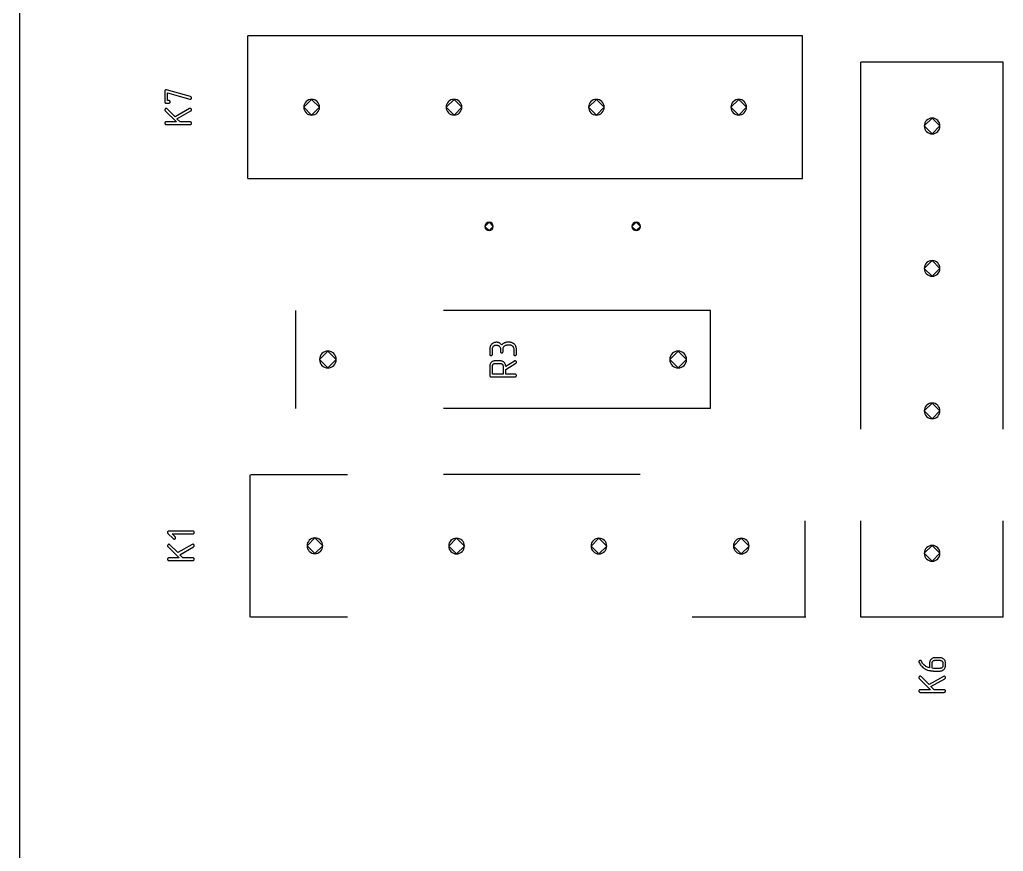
# Model space of a CAD drawing. Header units: inches. Extents: x 0 to 594, y -420 to 0.
# Drawn here: x 156.56 to 191.66, y -187.87 to -158.21 of the extents above; entities that cross this region are included whole.
import ezdxf

# ---------------------------------------------------------------- set-up
doc = ezdxf.new("R2010")
doc.units = ezdxf.units.IN
doc.header["$MEASUREMENT"] = 0

msp = doc.modelspace()

# ---------------------------------------------------------------- linework, layer by layer
at = {"color": 18, "true_color": 0x000000}
for p, q in [((156.562, -113.583), (156.562, -246.083)), ((164.702, -163.873), (164.702, -158.793)), ((184.502, -158.793), (164.702, -158.793)), ((184.502, -163.873), (184.502, -158.793)), ((186.584, -172.814), (186.584, -159.723)), ((191.664, -159.723), (186.584, -159.723)), ((191.664, -172.814), (191.664, -159.723)), ((161.745, -160.746), (161.743, -160.755)), ((161.743, -160.755), (161.743, -161.144)), ((161.743, -160.755), (161.743, -160.755)), ((161.747, -160.738), (161.745, -160.746)), ((161.753, -160.729), (161.747, -160.738)), ((161.76, -160.721), (161.753, -160.729)), ((161.77, -160.715), (161.76, -160.721)), ((161.783, -160.714), (161.77, -160.715)), ((161.804, -160.717), (161.783, -160.714)), ((162.659, -160.955), (161.804, -160.717)), ((161.838, -161.096), (161.838, -160.825)), ((161.838, -160.825), (162.635, -161.045)), ((161.886, -161.096), (161.838, -161.096)), ((161.887, -161.096), (161.886, -161.096)), ((161.89, -161.096), (161.887, -161.096)), ((161.894, -161.096), (161.89, -161.096)), ((161.9, -161.097), (161.894, -161.096)), ((161.911, -161.102), (161.9, -161.097)), ((161.922, -161.11), (161.911, -161.102)), ((161.924, -161.113), (161.922, -161.11)), ((161.928, -161.118), (161.924, -161.113)), ((162.635, -161.045), (162.64, -161.047)), ((162.64, -161.047), (162.644, -161.048)), ((162.644, -161.048), (162.648, -161.048)), ((162.648, -161.048), (162.65, -161.048)), ((162.65, -161.048), (162.664, -161.047)), ((162.662, -160.955), (162.659, -160.955)), ((162.668, -160.958), (162.662, -160.955)), ((162.664, -161.047), (162.675, -161.041)), ((162.676, -160.962), (162.668, -160.958)), ((162.675, -161.041), (162.681, -161.037)), ((162.685, -160.97), (162.676, -160.962)), ((162.681, -161.037), (162.683, -161.035)), ((162.683, -161.035), (162.69, -161.024)), ((162.686, -160.973), (162.685, -160.97)), ((162.689, -160.979), (162.686, -160.973)), ((162.693, -160.989), (162.689, -160.979)), ((162.69, -161.024), (162.693, -161.013)), ((162.695, -161), (162.693, -160.989)), ((162.693, -161.013), (162.695, -161.003)), ((162.695, -161.003), (162.695, -161)), ((166.982, -161.053), (166.702, -161.333)), ((167.262, -161.333), (166.982, -161.053)), ((172.062, -161.053), (171.782, -161.333)), ((172.342, -161.333), (172.062, -161.053)), ((177.142, -161.053), (176.862, -161.333)), ((177.422, -161.333), (177.142, -161.053)), ((182.222, -161.053), (181.942, -161.333)), ((182.502, -161.333), (182.222, -161.053)), ((161.743, -161.144), (161.745, -161.159)), ((161.745, -161.413), (161.743, -161.422)), ((161.743, -161.422), (161.743, -161.424)), ((161.743, -161.422), (161.743, -161.422)), ((161.743, -161.424), (161.746, -161.437)), ((161.745, -161.159), (161.75, -161.171)), ((161.75, -161.402), (161.745, -161.413)), ((161.746, -161.437), (161.75, -161.447)), ((161.75, -161.171), (161.759, -161.179)), ((161.753, -161.396), (161.75, -161.402)), ((161.75, -161.447), (161.754, -161.454)), ((161.759, -161.391), (161.753, -161.396)), ((161.754, -161.454), (161.757, -161.457)), ((161.757, -161.457), (162.155, -161.857)), ((161.759, -161.179), (161.767, -161.185)), ((161.761, -161.388), (161.759, -161.389)), ((161.759, -161.389), (161.759, -161.391)), ((161.769, -161.382), (161.761, -161.388)), ((161.767, -161.185), (161.776, -161.188)), ((161.778, -161.378), (161.769, -161.382)), ((161.776, -161.188), (161.784, -161.189)), ((161.785, -161.375), (161.778, -161.378)), ((161.784, -161.189), (161.79, -161.19)), ((161.792, -161.375), (161.785, -161.375)), ((161.79, -161.19), (161.791, -161.19)), ((161.791, -161.19), (161.887, -161.19)), ((161.795, -161.375), (161.792, -161.375)), ((161.801, -161.376), (161.795, -161.375)), ((161.811, -161.381), (161.801, -161.376)), ((161.825, -161.389), (161.811, -161.381)), ((162.107, -161.672), (161.825, -161.389)), ((161.887, -161.19), (161.902, -161.188)), ((161.902, -161.188), (161.914, -161.183)), ((161.914, -161.183), (161.919, -161.179)), ((161.919, -161.179), (161.922, -161.176)), ((161.922, -161.176), (161.929, -161.165)), ((161.932, -161.13), (161.928, -161.118)), ((161.929, -161.165), (161.932, -161.155)), ((161.933, -161.144), (161.932, -161.13)), ((161.932, -161.155), (161.933, -161.147)), ((161.933, -161.147), (161.933, -161.144)), ((162.624, -161.381), (162.107, -161.672)), ((162.174, -161.744), (162.671, -161.465)), ((162.65, -161.374), (162.624, -161.381)), ((162.651, -161.374), (162.65, -161.374)), ((162.652, -161.374), (162.651, -161.374)), ((162.661, -161.375), (162.652, -161.374)), ((162.671, -161.381), (162.661, -161.375)), ((162.675, -161.384), (162.671, -161.381)), ((162.671, -161.465), (162.679, -161.458)), ((162.681, -161.389), (162.675, -161.384)), ((162.679, -161.458), (162.685, -161.451)), ((162.683, -161.392), (162.681, -161.389)), ((162.688, -161.399), (162.683, -161.392)), ((162.685, -161.451), (162.689, -161.446)), ((162.692, -161.41), (162.688, -161.399)), ((162.689, -161.446), (162.692, -161.438)), ((162.695, -161.424), (162.692, -161.41)), ((162.692, -161.438), (162.693, -161.433)), ((162.693, -161.433), (162.695, -161.429)), ((162.695, -161.429), (162.695, -161.424)), ((166.702, -161.333), (166.982, -161.613)), ((166.982, -161.613), (167.262, -161.333)), ((171.782, -161.333), (172.062, -161.613)), ((172.062, -161.613), (172.342, -161.333)), ((176.862, -161.333), (177.142, -161.613)), ((177.142, -161.613), (177.422, -161.333)), ((181.942, -161.333), (182.222, -161.613)), ((182.222, -161.613), (182.502, -161.333)), ((162.286, -161.857), (162.174, -161.744)), ((189.124, -161.723), (188.844, -162.003)), ((189.404, -162.003), (189.124, -161.723)), ((161.745, -161.894), (161.743, -161.902)), ((161.743, -161.902), (161.743, -161.905)), ((161.743, -161.905), (161.746, -161.918)), ((161.747, -161.884), (161.745, -161.894)), ((161.746, -161.918), (161.75, -161.928)), ((161.754, -161.873), (161.747, -161.884)), ((161.75, -161.928), (161.754, -161.935)), ((161.757, -161.87), (161.754, -161.871)), ((161.754, -161.871), (161.754, -161.873)), ((161.754, -161.935), (161.757, -161.938)), ((161.763, -161.864), (161.757, -161.87)), ((161.757, -161.938), (161.769, -161.946)), ((161.774, -161.86), (161.763, -161.864)), ((161.769, -161.946), (161.778, -161.95)), ((161.781, -161.857), (161.774, -161.86)), ((161.778, -161.95), (161.787, -161.952)), ((161.79, -161.857), (161.781, -161.857)), ((161.787, -161.952), (161.788, -161.952)), ((161.788, -161.952), (161.79, -161.952)), ((162.155, -161.857), (161.79, -161.857)), ((161.79, -161.952), (162.648, -161.952)), ((162.648, -161.857), (162.286, -161.857)), ((162.65, -161.857), (162.648, -161.857)), ((162.648, -161.952), (162.664, -161.949)), ((162.652, -161.857), (162.65, -161.857)), ((162.661, -161.859), (162.652, -161.857)), ((162.672, -161.863), (162.661, -161.859)), ((162.664, -161.949), (162.675, -161.945)), ((162.683, -161.871), (162.672, -161.863)), ((162.675, -161.945), (162.681, -161.94)), ((162.681, -161.94), (162.683, -161.938)), ((162.685, -161.874), (162.683, -161.871)), ((162.683, -161.938), (162.69, -161.926)), ((162.689, -161.88), (162.685, -161.874)), ((162.693, -161.891), (162.689, -161.88)), ((162.69, -161.926), (162.693, -161.916)), ((162.695, -161.905), (162.693, -161.891)), ((162.693, -161.916), (162.695, -161.908)), ((162.695, -161.908), (162.695, -161.905)), ((188.844, -162.003), (189.124, -162.283)), ((189.124, -162.283), (189.404, -162.003)), ((164.702, -163.873), (184.502, -163.873)), ((173.312, -165.433), (173.162, -165.583)), ((173.162, -165.583), (173.312, -165.733)), ((173.462, -165.583), (173.312, -165.433)), ((173.312, -165.733), (173.462, -165.583)), ((178.562, -165.433), (178.412, -165.583)), ((178.412, -165.583), (178.562, -165.733)), ((178.712, -165.583), (178.562, -165.433)), ((178.562, -165.733), (178.712, -165.583)), ((189.124, -166.803), (188.844, -167.083)), ((188.844, -167.083), (189.124, -167.363)), ((189.404, -167.083), (189.124, -166.803)), ((189.124, -167.363), (189.404, -167.083)), ((166.412, -172.083), (166.412, -168.583)), ((181.212, -168.583), (171.692, -168.583)), ((181.212, -172.083), (181.212, -168.583)), ((173.347, -169.892), (173.342, -169.915)), ((173.356, -169.862), (173.347, -169.892)), ((173.369, -169.832), (173.356, -169.862)), ((173.378, -169.818), (173.369, -169.832)), ((173.387, -169.804), (173.378, -169.818)), ((173.399, -169.79), (173.387, -169.804)), ((173.411, -169.777), (173.399, -169.79)), ((173.413, -169.776), (173.411, -169.777)), ((173.414, -169.775), (173.413, -169.776)), ((173.418, -169.772), (173.414, -169.775)), ((173.424, -169.767), (173.418, -169.772)), ((173.438, -169.758), (173.424, -169.767)), ((173.456, -169.746), (173.438, -169.758)), ((173.44, -169.91), (173.447, -169.892)), ((173.447, -169.892), (173.454, -169.876)), ((173.454, -169.876), (173.462, -169.865)), ((173.48, -169.736), (173.456, -169.746)), ((173.462, -169.865), (173.469, -169.856)), ((173.469, -169.856), (173.475, -169.851)), ((173.475, -169.851), (173.476, -169.849)), ((173.476, -169.849), (173.492, -169.838)), ((173.509, -169.727), (173.48, -169.736)), ((173.492, -169.838), (173.509, -169.829)), ((173.54, -169.72), (173.509, -169.727)), ((173.509, -169.829), (173.524, -169.824)), ((173.524, -169.824), (173.54, -169.82)), ((173.557, -169.717), (173.54, -169.72)), ((173.54, -169.82), (173.554, -169.817)), ((173.554, -169.817), (173.564, -169.815)), ((173.575, -169.717), (173.557, -169.717)), ((173.564, -169.815), (173.571, -169.815)), ((173.571, -169.815), (173.573, -169.815)), ((173.573, -169.815), (173.595, -169.817)), ((173.578, -169.717), (173.575, -169.717)), ((173.585, -169.717), (173.578, -169.717)), ((173.596, -169.718), (173.585, -169.717)), ((173.595, -169.817), (173.614, -169.821)), ((173.61, -169.72), (173.596, -169.718)), ((173.627, -169.724), (173.61, -169.72)), ((173.614, -169.821), (173.631, -169.827)), ((173.644, -169.728), (173.627, -169.724)), ((173.631, -169.827), (173.645, -169.832)), ((173.664, -169.734), (173.644, -169.728)), ((173.645, -169.832), (173.658, -169.839)), ((173.658, -169.839), (173.667, -169.845)), ((173.682, -169.741), (173.664, -169.734)), ((173.667, -169.845), (173.672, -169.849)), ((173.672, -169.849), (173.674, -169.851)), ((173.674, -169.851), (173.689, -169.866)), ((173.683, -169.742), (173.682, -169.741)), ((173.69, -169.745), (173.683, -169.742)), ((173.689, -169.866), (173.699, -169.884)), ((173.699, -169.751), (173.69, -169.745)), ((173.71, -169.758), (173.699, -169.751)), ((173.699, -169.884), (173.707, -169.901)), ((173.724, -169.767), (173.71, -169.758)), ((173.738, -169.779), (173.724, -169.767)), ((173.754, -169.793), (173.738, -169.779)), ((173.768, -169.81), (173.754, -169.793)), ((173.769, -169.808), (173.768, -169.81)), ((173.774, -169.803), (173.769, -169.808)), ((173.781, -169.796), (173.774, -169.803)), ((173.791, -169.787), (173.781, -169.796)), ((173.802, -169.776), (173.791, -169.787)), ((173.816, -169.766), (173.802, -169.776)), ((173.831, -169.755), (173.816, -169.766)), ((173.826, -169.896), (173.834, -169.882)), ((173.85, -169.745), (173.831, -169.755)), ((173.834, -169.882), (173.841, -169.869)), ((173.841, -169.869), (173.848, -169.861)), ((173.848, -169.861), (173.854, -169.855)), ((173.853, -169.744), (173.85, -169.745)), ((173.858, -169.741), (173.853, -169.744)), ((173.854, -169.855), (173.855, -169.853)), ((173.855, -169.853), (173.872, -169.839)), ((173.868, -169.736), (173.858, -169.741)), ((173.882, -169.731), (173.868, -169.736)), ((173.872, -169.839), (173.889, -169.829)), ((173.898, -169.727), (173.882, -169.731)), ((173.889, -169.829), (173.906, -169.821)), ((173.916, -169.722), (173.898, -169.727)), ((173.906, -169.821), (173.922, -169.817)), ((173.936, -169.718), (173.916, -169.722)), ((173.922, -169.817), (173.936, -169.814)), ((173.957, -169.717), (173.936, -169.718)), ((173.936, -169.814), (173.947, -169.811)), ((173.947, -169.811), (173.954, -169.811)), ((173.954, -169.811), (173.957, -169.811)), ((174.051, -169.717), (173.957, -169.717)), ((173.957, -169.811), (174.051, -169.811)), ((174.053, -169.717), (174.051, -169.717)), ((174.051, -169.811), (174.073, -169.813)), ((174.056, -169.717), (174.053, -169.717)), ((174.061, -169.717), (174.056, -169.717)), ((174.068, -169.718), (174.061, -169.717)), ((174.075, -169.718), (174.068, -169.718)), ((174.073, -169.813), (174.092, -169.818)), ((174.085, -169.721), (174.075, -169.718)), ((174.109, -169.725), (174.085, -169.721)), ((174.092, -169.818), (174.109, -169.824)), ((174.135, -169.734), (174.109, -169.725)), ((174.109, -169.824), (174.125, -169.832)), ((174.125, -169.832), (174.136, -169.839)), ((174.163, -169.746), (174.135, -169.734)), ((174.136, -169.839), (174.146, -169.846)), ((174.146, -169.846), (174.151, -169.852)), ((174.151, -169.852), (174.153, -169.853)), ((174.153, -169.853), (174.167, -169.87)), ((174.177, -169.755), (174.163, -169.746)), ((174.167, -169.87), (174.177, -169.887)), ((174.191, -169.763), (174.177, -169.755)), ((174.177, -169.887), (174.184, -169.904)), ((174.205, -169.775), (174.191, -169.763)), ((174.219, -169.787), (174.205, -169.775)), ((174.221, -169.789), (174.219, -169.787)), ((174.222, -169.79), (174.221, -169.789)), ((174.225, -169.794), (174.222, -169.79)), ((174.23, -169.8), (174.225, -169.794)), ((174.24, -169.814), (174.23, -169.8)), ((174.253, -169.835), (174.24, -169.814)), ((174.266, -169.859), (174.253, -169.835)), ((174.277, -169.887), (174.266, -169.859)), ((174.285, -169.92), (174.277, -169.887)), ((167.562, -170.033), (167.262, -170.333)), ((167.862, -170.333), (167.562, -170.033)), ((173.339, -169.937), (173.338, -169.944)), ((173.338, -169.944), (173.338, -170.154)), ((173.338, -169.944), (173.338, -169.944)), ((173.338, -170.154), (173.341, -170.161)), ((173.341, -169.927), (173.339, -169.937)), ((173.342, -169.915), (173.341, -169.927)), ((173.341, -170.161), (173.345, -170.171)), ((173.345, -170.171), (173.351, -170.178)), ((173.351, -170.178), (173.352, -170.181)), ((173.352, -170.181), (173.354, -170.181)), ((173.354, -170.181), (173.365, -170.188)), ((173.365, -170.188), (173.376, -170.19)), ((173.376, -170.19), (173.383, -170.192)), ((173.383, -170.192), (173.385, -170.192)), ((173.385, -170.192), (173.386, -170.192)), ((173.386, -170.192), (173.4, -170.19)), ((173.4, -170.19), (173.41, -170.186)), ((173.41, -170.186), (173.417, -170.182)), ((173.417, -170.182), (173.42, -170.181)), ((173.42, -170.181), (173.427, -170.169)), ((173.427, -170.169), (173.431, -170.158)), ((173.431, -170.158), (173.433, -170.148)), ((173.433, -169.955), (173.434, -169.931)), ((173.433, -170.148), (173.433, -169.955)), ((173.434, -169.931), (173.44, -169.91)), ((173.707, -169.901), (173.713, -169.918)), ((173.713, -169.918), (173.716, -169.932)), ((173.716, -169.932), (173.717, -169.944)), ((173.717, -169.944), (173.719, -169.952)), ((173.719, -169.952), (173.719, -170.058)), ((173.719, -170.058), (173.721, -170.065)), ((173.721, -170.065), (173.727, -170.076)), ((173.727, -170.076), (173.733, -170.083)), ((173.733, -170.083), (173.734, -170.086)), ((173.734, -170.086), (173.736, -170.086)), ((173.736, -170.086), (173.747, -170.093)), ((173.747, -170.093), (173.757, -170.096)), ((173.757, -170.096), (173.764, -170.097)), ((173.764, -170.097), (173.765, -170.097)), ((173.765, -170.097), (173.767, -170.097)), ((173.767, -170.097), (173.779, -170.096)), ((173.779, -170.096), (173.791, -170.09)), ((173.791, -170.09), (173.798, -170.086)), ((173.798, -170.086), (173.799, -170.085)), ((173.799, -170.085), (173.8, -170.085)), ((173.8, -170.085), (173.807, -170.073)), ((173.807, -170.073), (173.812, -170.062)), ((173.812, -170.062), (173.813, -170.054)), ((173.813, -169.955), (173.815, -169.934)), ((173.813, -170.054), (173.813, -169.955)), ((173.815, -169.934), (173.82, -169.914)), ((173.82, -169.914), (173.826, -169.896)), ((174.184, -169.904), (174.188, -169.92)), ((174.188, -169.92), (174.191, -169.934)), ((174.191, -169.934), (174.194, -169.945)), ((174.194, -169.945), (174.194, -170.154)), ((174.194, -170.154), (174.197, -170.161)), ((174.197, -170.161), (174.202, -170.172)), ((174.202, -170.172), (174.208, -170.178)), ((174.208, -170.178), (174.209, -170.181)), ((174.209, -170.181), (174.211, -170.181)), ((174.211, -170.181), (174.222, -170.188)), ((174.222, -170.188), (174.232, -170.19)), ((174.232, -170.19), (174.239, -170.192)), ((174.239, -170.192), (174.24, -170.192)), ((174.24, -170.192), (174.242, -170.192)), ((174.242, -170.192), (174.254, -170.19)), ((174.254, -170.19), (174.266, -170.186)), ((174.266, -170.186), (174.273, -170.182)), ((174.273, -170.182), (174.274, -170.181)), ((174.274, -170.181), (174.276, -170.181)), ((174.276, -170.181), (174.283, -170.169)), ((174.283, -170.169), (174.287, -170.158)), ((174.287, -169.937), (174.285, -169.92)), ((174.288, -169.955), (174.287, -169.937)), ((174.287, -170.158), (174.288, -170.148)), ((174.288, -170.148), (174.288, -169.955)), ((180.062, -170.033), (179.762, -170.333)), ((180.362, -170.333), (180.062, -170.033)), ((167.262, -170.333), (167.562, -170.633)), ((167.562, -170.633), (167.862, -170.333)), ((173.338, -170.555), (173.337, -170.561)), ((173.337, -170.561), (173.337, -170.902)), ((173.337, -170.561), (173.337, -170.561)), ((173.339, -170.54), (173.338, -170.555)), ((173.344, -170.522), (173.339, -170.54)), ((173.351, -170.501), (173.344, -170.522)), ((173.361, -170.478), (173.351, -170.501)), ((173.375, -170.455), (173.361, -170.478)), ((173.393, -170.434), (173.375, -170.455)), ((173.396, -170.431), (173.393, -170.434)), ((173.403, -170.426), (173.396, -170.431)), ((173.416, -170.416), (173.403, -170.426)), ((173.431, -170.406), (173.416, -170.416)), ((173.451, -170.396), (173.431, -170.406)), ((173.431, -170.568), (173.433, -170.554)), ((173.431, -170.854), (173.431, -170.568)), ((173.433, -170.554), (173.435, -170.54)), ((173.433, -170.554), (173.433, -170.554)), ((173.435, -170.54), (173.44, -170.529)), ((173.44, -170.529), (173.445, -170.519)), ((173.445, -170.519), (173.451, -170.512)), ((173.473, -170.386), (173.451, -170.396)), ((173.451, -170.512), (173.455, -170.505)), ((173.455, -170.505), (173.458, -170.502)), ((173.458, -170.502), (173.459, -170.501)), ((173.459, -170.501), (173.471, -170.491)), ((173.471, -170.491), (173.482, -170.484)), ((173.499, -170.381), (173.473, -170.386)), ((173.482, -170.484), (173.493, -170.479)), ((173.493, -170.479), (173.503, -170.475)), ((173.527, -170.378), (173.499, -170.381)), ((173.503, -170.475), (173.513, -170.474)), ((173.513, -170.474), (173.52, -170.472)), ((173.52, -170.472), (173.526, -170.472)), ((173.526, -170.472), (173.527, -170.472)), ((173.717, -170.378), (173.527, -170.378)), ((173.527, -170.472), (173.719, -170.472)), ((173.719, -170.378), (173.717, -170.378)), ((173.72, -170.378), (173.719, -170.378)), ((173.719, -170.472), (173.734, -170.474)), ((173.724, -170.378), (173.72, -170.378)), ((173.73, -170.379), (173.724, -170.378)), ((173.745, -170.381), (173.73, -170.379)), ((173.734, -170.474), (173.747, -170.477)), ((173.764, -170.385), (173.745, -170.381)), ((173.747, -170.477), (173.76, -170.481)), ((173.76, -170.481), (173.769, -170.486)), ((173.785, -170.392), (173.764, -170.385)), ((173.769, -170.486), (173.776, -170.492)), ((173.776, -170.492), (173.784, -170.496)), ((173.784, -170.496), (173.786, -170.499)), ((173.807, -170.402), (173.785, -170.392)), ((173.786, -170.499), (173.788, -170.501)), ((173.788, -170.501), (173.796, -170.512)), ((173.796, -170.512), (173.802, -170.523)), ((173.802, -170.523), (173.807, -170.534)), ((173.83, -170.416), (173.807, -170.402)), ((173.807, -170.534), (173.81, -170.544)), ((173.81, -170.544), (173.812, -170.554)), ((173.812, -170.554), (173.813, -170.561)), ((173.813, -170.561), (173.813, -170.854)), ((173.853, -170.434), (173.83, -170.416)), ((173.855, -170.437), (173.853, -170.434)), ((173.861, -170.444), (173.855, -170.437)), ((173.87, -170.457), (173.861, -170.444)), ((173.879, -170.472), (173.87, -170.457)), ((173.891, -170.492), (173.879, -170.472)), ((173.899, -170.515), (173.891, -170.492)), ((173.905, -170.541), (173.899, -170.515)), ((173.908, -170.57), (173.905, -170.541)), ((174.215, -170.386), (173.908, -170.578)), ((173.908, -170.691), (174.267, -170.467)), ((173.908, -170.578), (173.908, -170.57)), ((174.226, -170.382), (174.215, -170.386)), ((174.242, -170.378), (174.226, -170.382)), ((174.243, -170.378), (174.242, -170.378)), ((174.244, -170.378), (174.243, -170.378)), ((174.253, -170.379), (174.244, -170.378)), ((174.264, -170.385), (174.253, -170.379)), ((174.27, -170.388), (174.264, -170.385)), ((174.267, -170.467), (174.276, -170.46)), ((174.276, -170.393), (174.27, -170.388)), ((174.277, -170.396), (174.276, -170.393)), ((174.276, -170.46), (174.281, -170.454)), ((174.281, -170.403), (174.277, -170.396)), ((174.287, -170.415), (174.281, -170.403)), ((174.281, -170.454), (174.284, -170.45)), ((174.284, -170.45), (174.285, -170.448)), ((174.285, -170.448), (174.287, -170.441)), ((174.288, -170.429), (174.287, -170.415)), ((174.287, -170.441), (174.288, -170.434)), ((174.288, -170.434), (174.288, -170.429)), ((179.762, -170.333), (180.062, -170.633)), ((180.062, -170.633), (180.362, -170.333)), ((173.337, -170.902), (173.338, -170.918)), ((173.338, -170.918), (173.344, -170.929)), ((173.344, -170.929), (173.352, -170.938)), ((173.352, -170.938), (173.361, -170.943)), ((173.361, -170.943), (173.369, -170.946)), ((173.813, -170.854), (173.431, -170.854)), ((173.908, -170.854), (173.908, -170.691)), ((174.242, -170.854), (173.908, -170.854)), ((174.243, -170.854), (174.242, -170.854)), ((174.246, -170.854), (174.243, -170.854)), ((174.254, -170.856), (174.246, -170.854)), ((174.266, -170.86), (174.254, -170.856)), ((174.257, -170.946), (174.268, -170.942)), ((174.277, -170.868), (174.266, -170.86)), ((174.268, -170.942), (174.274, -170.938)), ((174.274, -170.938), (174.277, -170.935)), ((174.278, -170.871), (174.277, -170.868)), ((174.277, -170.935), (174.284, -170.923)), ((174.283, -170.877), (174.278, -170.871)), ((174.287, -170.888), (174.283, -170.877)), ((174.284, -170.923), (174.287, -170.914)), ((174.288, -170.902), (174.287, -170.888)), ((174.287, -170.914), (174.288, -170.905)), ((174.288, -170.905), (174.288, -170.902)), ((173.369, -170.946), (173.378, -170.947)), ((173.378, -170.947), (173.383, -170.949)), ((173.383, -170.949), (173.385, -170.949)), ((173.385, -170.949), (174.242, -170.949)), ((174.242, -170.949), (174.257, -170.946)), ((189.124, -171.883), (188.844, -172.163)), ((189.404, -172.163), (189.124, -171.883)), ((181.212, -172.083), (171.692, -172.083)), ((188.844, -172.163), (189.124, -172.443)), ((189.124, -172.443), (189.404, -172.163)), ((164.792, -179.523), (164.792, -174.443)), ((164.816, -174.435), (168.256, -174.435)), ((178.71, -174.435), (171.692, -174.435)), ((184.592, -179.523), (184.592, -176.083)), ((186.584, -179.523), (186.584, -176.083)), ((191.664, -179.523), (191.664, -176.083)), ((161.835, -176.484), (161.833, -176.489)), ((161.833, -176.489), (161.833, -176.491)), ((161.833, -176.489), (161.833, -176.489)), ((161.833, -176.491), (161.835, -176.499)), ((161.839, -176.475), (161.835, -176.484)), ((161.835, -176.499), (161.836, -176.506)), ((161.836, -176.506), (161.837, -176.512)), ((161.837, -176.512), (161.839, -176.513)), ((161.847, -176.464), (161.839, -176.475)), ((161.839, -176.513), (161.843, -176.52)), ((161.843, -176.52), (161.849, -176.527)), ((161.85, -176.462), (161.847, -176.464)), ((161.849, -176.527), (161.853, -176.532)), ((161.859, -176.457), (161.85, -176.462)), ((161.853, -176.532), (161.854, -176.533)), ((161.854, -176.533), (162.046, -176.723)), ((161.871, -176.453), (161.859, -176.457)), ((161.888, -176.451), (161.871, -176.453)), ((162.745, -176.451), (161.888, -176.451)), ((162.112, -176.656), (162.002, -176.546)), ((162.002, -176.546), (162.745, -176.546)), ((162.747, -176.451), (162.745, -176.451)), ((162.745, -176.546), (162.761, -176.543)), ((162.749, -176.451), (162.747, -176.451)), ((162.758, -176.453), (162.749, -176.451)), ((162.769, -176.457), (162.758, -176.453)), ((162.761, -176.543), (162.772, -176.539)), ((162.78, -176.465), (162.769, -176.457)), ((162.772, -176.539), (162.778, -176.534)), ((162.778, -176.534), (162.78, -176.532)), ((162.782, -176.468), (162.78, -176.465)), ((162.78, -176.532), (162.787, -176.52)), ((162.786, -176.474), (162.782, -176.468)), ((162.79, -176.485), (162.786, -176.474)), ((162.787, -176.52), (162.79, -176.51)), ((162.792, -176.499), (162.79, -176.485)), ((162.79, -176.51), (162.792, -176.502)), ((162.792, -176.502), (162.792, -176.499)), ((162.046, -176.723), (162.057, -176.732)), ((162.057, -176.732), (162.069, -176.736)), ((162.069, -176.736), (162.076, -176.737)), ((162.076, -176.737), (162.077, -176.737)), ((162.077, -176.737), (162.078, -176.737)), ((162.078, -176.737), (162.085, -176.736)), ((162.085, -176.736), (162.091, -176.735)), ((162.091, -176.735), (162.102, -176.729)), ((162.102, -176.729), (162.109, -176.725)), ((162.109, -176.725), (162.111, -176.722)), ((162.111, -176.722), (162.112, -176.722)), ((162.115, -176.658), (162.112, -176.656)), ((162.112, -176.722), (162.121, -176.711)), ((162.119, -176.665), (162.115, -176.658)), ((162.124, -176.677), (162.119, -176.665)), ((162.121, -176.711), (162.125, -176.699)), ((162.126, -176.689), (162.124, -176.677)), ((162.125, -176.699), (162.126, -176.692)), ((162.126, -176.692), (162.126, -176.689)), ((167.096, -176.695), (166.816, -176.975)), ((167.376, -176.975), (167.096, -176.695)), ((172.152, -176.703), (171.872, -176.983)), ((172.432, -176.983), (172.152, -176.703)), ((177.232, -176.703), (176.952, -176.983)), ((177.512, -176.983), (177.232, -176.703)), ((182.312, -176.703), (182.032, -176.983)), ((182.592, -176.983), (182.312, -176.703)), ((161.842, -176.96), (161.84, -176.969)), ((161.84, -176.969), (161.84, -176.971)), ((161.84, -176.969), (161.84, -176.969)), ((161.84, -176.971), (161.843, -176.984)), ((161.847, -176.949), (161.842, -176.96)), ((161.843, -176.984), (161.847, -176.994)), ((161.85, -176.943), (161.847, -176.949)), ((161.847, -176.994), (161.851, -177.001)), ((161.856, -176.938), (161.85, -176.943)), ((161.851, -177.001), (161.854, -177.004)), ((161.854, -177.004), (162.252, -177.404)), ((161.859, -176.935), (161.856, -176.936)), ((161.856, -176.936), (161.856, -176.938)), ((161.866, -176.929), (161.859, -176.935)), ((161.875, -176.925), (161.866, -176.929)), ((161.882, -176.922), (161.875, -176.925)), ((161.89, -176.922), (161.882, -176.922)), ((161.892, -176.922), (161.89, -176.922)), ((161.898, -176.923), (161.892, -176.922)), ((161.908, -176.928), (161.898, -176.923)), ((161.922, -176.936), (161.908, -176.928)), ((162.204, -177.219), (161.922, -176.936)), ((162.721, -176.928), (162.204, -177.219)), ((162.272, -177.291), (162.768, -177.012)), ((162.747, -176.921), (162.721, -176.928)), ((162.748, -176.921), (162.747, -176.921)), ((162.749, -176.921), (162.748, -176.921)), ((162.758, -176.922), (162.749, -176.921)), ((162.768, -176.928), (162.758, -176.922)), ((162.772, -176.93), (162.768, -176.928)), ((162.768, -177.012), (162.776, -177.005)), ((162.778, -176.936), (162.772, -176.93)), ((162.776, -177.005), (162.782, -176.998)), ((162.78, -176.939), (162.778, -176.936)), ((162.785, -176.946), (162.78, -176.939)), ((162.782, -176.998), (162.786, -176.993)), ((162.789, -176.957), (162.785, -176.946)), ((162.786, -176.993), (162.789, -176.985)), ((162.792, -176.971), (162.789, -176.957)), ((162.789, -176.985), (162.79, -176.98)), ((162.79, -176.98), (162.792, -176.976)), ((162.792, -176.976), (162.792, -176.971)), ((166.816, -176.975), (167.096, -177.255)), ((167.096, -177.255), (167.376, -176.975)), ((171.872, -176.983), (172.152, -177.263)), ((172.152, -177.263), (172.432, -176.983)), ((176.952, -176.983), (177.232, -177.263)), ((177.232, -177.263), (177.512, -176.983)), ((182.032, -176.983), (182.312, -177.263)), ((182.312, -177.263), (182.592, -176.983)), ((189.124, -176.963), (188.844, -177.243)), ((188.844, -177.243), (189.124, -177.523)), ((189.404, -177.243), (189.124, -176.963)), ((189.124, -177.523), (189.404, -177.243)), ((161.842, -177.441), (161.84, -177.449)), ((161.84, -177.449), (161.84, -177.452)), ((161.84, -177.452), (161.843, -177.465)), ((161.844, -177.431), (161.842, -177.441)), ((161.843, -177.465), (161.847, -177.475)), ((161.851, -177.42), (161.844, -177.431)), ((161.847, -177.475), (161.851, -177.482)), ((161.854, -177.417), (161.851, -177.418)), ((161.851, -177.418), (161.851, -177.42)), ((161.851, -177.482), (161.854, -177.485)), ((161.86, -177.411), (161.854, -177.417)), ((161.854, -177.485), (161.866, -177.493)), ((161.871, -177.407), (161.86, -177.411)), ((161.866, -177.493), (161.875, -177.497)), ((161.878, -177.404), (161.871, -177.407)), ((161.875, -177.497), (161.884, -177.499)), ((161.887, -177.404), (161.878, -177.404)), ((161.884, -177.499), (161.885, -177.499)), ((161.885, -177.499), (161.887, -177.499)), ((162.252, -177.404), (161.887, -177.404)), ((161.887, -177.499), (162.745, -177.499)), ((162.383, -177.404), (162.272, -177.291)), ((162.745, -177.404), (162.383, -177.404)), ((162.747, -177.404), (162.745, -177.404)), ((162.745, -177.499), (162.761, -177.496)), ((162.749, -177.404), (162.747, -177.404)), ((162.758, -177.406), (162.749, -177.404)), ((162.769, -177.41), (162.758, -177.406)), ((162.761, -177.496), (162.772, -177.492)), ((162.78, -177.418), (162.769, -177.41)), ((162.772, -177.492), (162.778, -177.487)), ((162.778, -177.487), (162.78, -177.485)), ((162.782, -177.421), (162.78, -177.418)), ((162.78, -177.485), (162.787, -177.473)), ((162.786, -177.427), (162.782, -177.421)), ((162.79, -177.438), (162.786, -177.427)), ((162.787, -177.473), (162.79, -177.463)), ((162.792, -177.452), (162.79, -177.438)), ((162.79, -177.463), (162.792, -177.455)), ((162.792, -177.455), (162.792, -177.452)), ((168.256, -179.515), (164.816, -179.515)), ((184.616, -179.515), (180.562, -179.515)), ((191.664, -179.523), (186.584, -179.523)), ((188.65, -181.094), (188.648, -181.103)), ((188.648, -181.103), (188.648, -181.106)), ((188.648, -181.103), (188.648, -181.103)), ((188.648, -181.106), (188.654, -181.125)), ((188.656, -181.083), (188.65, -181.094)), ((188.654, -181.125), (188.67, -181.158)), ((188.658, -181.077), (188.656, -181.083)), ((188.664, -181.072), (188.658, -181.077)), ((188.667, -181.07), (188.664, -181.072)), ((188.674, -181.066), (188.667, -181.07)), ((188.685, -181.062), (188.674, -181.066)), ((188.699, -181.06), (188.685, -181.062)), ((188.701, -181.06), (188.699, -181.06)), ((188.706, -181.06), (188.701, -181.06)), ((188.715, -181.063), (188.706, -181.06)), ((188.722, -181.066), (188.715, -181.063)), ((188.723, -181.068), (188.722, -181.066)), ((188.727, -181.07), (188.723, -181.068)), ((188.734, -181.077), (188.727, -181.07)), ((188.742, -181.089), (188.734, -181.077)), ((188.742, -181.09), (188.742, -181.089)), ((188.743, -181.091), (188.742, -181.09)), ((188.747, -181.1), (188.743, -181.091)), ((188.753, -181.111), (188.747, -181.1)), ((188.758, -181.124), (188.753, -181.111)), ((188.76, -181.127), (188.758, -181.124)), ((189.038, -181.108), (189.033, -181.127)), ((189.045, -181.089), (189.038, -181.108)), ((189.054, -181.066), (189.045, -181.089)), ((189.069, -181.044), (189.054, -181.066)), ((189.087, -181.021), (189.069, -181.044)), ((189.09, -181.018), (189.087, -181.021)), ((189.097, -181.013), (189.09, -181.018)), ((189.108, -181.003), (189.097, -181.013)), ((189.124, -180.993), (189.108, -181.003)), ((189.143, -180.983), (189.124, -180.993)), ((189.129, -181.127), (189.133, -181.115)), ((189.133, -181.115), (189.139, -181.106)), ((189.139, -181.106), (189.145, -181.099)), ((189.166, -180.973), (189.143, -180.983)), ((189.145, -181.099), (189.149, -181.091)), ((189.149, -181.091), (189.152, -181.089)), ((189.152, -181.089), (189.153, -181.087)), ((189.153, -181.087), (189.164, -181.077)), ((189.164, -181.077), (189.176, -181.07)), ((189.193, -180.967), (189.166, -180.973)), ((189.176, -181.07), (189.187, -181.066)), ((189.187, -181.066), (189.197, -181.062)), ((189.221, -180.965), (189.193, -180.967)), ((189.197, -181.062), (189.207, -181.06)), ((189.207, -181.06), (189.214, -181.059)), ((189.214, -181.059), (189.219, -181.059)), ((189.219, -181.059), (189.221, -181.059)), ((189.411, -180.965), (189.221, -180.965)), ((189.221, -181.059), (189.411, -181.059)), ((189.413, -180.965), (189.411, -180.965)), ((189.411, -181.059), (189.427, -181.06)), ((189.414, -180.965), (189.413, -180.965)), ((189.418, -180.965), (189.414, -180.965)), ((189.424, -180.966), (189.418, -180.965)), ((189.438, -180.967), (189.424, -180.966)), ((189.427, -181.06), (189.439, -181.063)), ((189.456, -180.972), (189.438, -180.967)), ((189.439, -181.063), (189.452, -181.068)), ((189.452, -181.068), (189.462, -181.073)), ((189.477, -180.979), (189.456, -180.972)), ((189.462, -181.073), (189.469, -181.079)), ((189.469, -181.079), (189.476, -181.083)), ((189.476, -181.083), (189.479, -181.086)), ((189.5, -180.989), (189.477, -180.979)), ((189.479, -181.086), (189.48, -181.087)), ((189.48, -181.087), (189.489, -181.099)), ((189.489, -181.099), (189.494, -181.11)), ((189.494, -181.11), (189.5, -181.121)), ((189.522, -181.003), (189.5, -180.989)), ((189.5, -181.121), (189.503, -181.131)), ((189.545, -181.021), (189.522, -181.003)), ((189.548, -181.024), (189.545, -181.021)), ((189.553, -181.031), (189.548, -181.024)), ((189.562, -181.042), (189.553, -181.031)), ((189.572, -181.058), (189.562, -181.042)), ((189.583, -181.077), (189.572, -181.058)), ((189.592, -181.1), (189.583, -181.077)), ((189.597, -181.127), (189.592, -181.1)), ((188.67, -181.158), (188.688, -181.189)), ((188.688, -181.189), (188.706, -181.216)), ((188.706, -181.216), (188.723, -181.238)), ((188.723, -181.238), (188.739, -181.258)), ((188.739, -181.258), (188.751, -181.272)), ((188.751, -181.272), (188.756, -181.278)), ((188.756, -181.278), (188.76, -181.282)), ((188.763, -181.134), (188.76, -181.127)), ((188.76, -181.282), (188.761, -181.283)), ((188.761, -181.283), (188.763, -181.285)), ((188.77, -181.144), (188.763, -181.134)), ((188.763, -181.285), (188.789, -181.309)), ((188.777, -181.156), (188.77, -181.144)), ((188.778, -181.158), (188.777, -181.156)), ((188.78, -181.162), (188.778, -181.158)), ((188.785, -181.168), (188.78, -181.162)), ((188.791, -181.175), (188.785, -181.168)), ((188.789, -181.309), (188.816, -181.33)), ((188.806, -181.194), (188.791, -181.175)), ((188.826, -181.216), (188.806, -181.194)), ((188.816, -181.33), (188.842, -181.348)), ((188.829, -181.218), (188.826, -181.216)), ((188.836, -181.225), (188.829, -181.218)), ((188.847, -181.235), (188.836, -181.225)), ((188.842, -181.348), (188.866, -181.362)), ((188.863, -181.248), (188.847, -181.235)), ((188.882, -181.261), (188.863, -181.248)), ((188.866, -181.362), (188.885, -181.373)), ((188.904, -181.276), (188.882, -181.261)), ((188.885, -181.373), (188.902, -181.382)), ((188.902, -181.382), (188.908, -181.385)), ((188.928, -181.289), (188.904, -181.276)), ((188.908, -181.385), (188.912, -181.388)), ((188.912, -181.388), (188.915, -181.389)), ((188.915, -181.389), (188.916, -181.389)), ((188.916, -181.389), (188.961, -181.406)), ((188.954, -181.302), (188.928, -181.289)), ((188.992, -181.316), (188.954, -181.302)), ((188.961, -181.406), (189.008, -181.419)), ((189.031, -181.327), (188.992, -181.316)), ((189.008, -181.419), (189.05, -181.427)), ((189.032, -181.142), (189.031, -181.148)), ((189.031, -181.148), (189.031, -181.327)), ((189.033, -181.127), (189.032, -181.142)), ((189.05, -181.427), (189.071, -181.431)), ((189.071, -181.431), (189.09, -181.433)), ((189.09, -181.433), (189.108, -181.435)), ((189.108, -181.435), (189.124, -181.437)), ((189.124, -181.437), (189.138, -181.438)), ((189.125, -181.155), (189.126, -181.141)), ((189.125, -181.344), (189.125, -181.155)), ((189.173, -181.345), (189.125, -181.344)), ((189.126, -181.141), (189.129, -181.127)), ((189.126, -181.141), (189.126, -181.141)), ((189.138, -181.438), (189.15, -181.438)), ((189.15, -181.438), (189.16, -181.44)), ((189.16, -181.44), (189.167, -181.44)), ((189.167, -181.44), (189.171, -181.44)), ((189.171, -181.44), (189.173, -181.44)), ((189.411, -181.345), (189.173, -181.345)), ((189.173, -181.44), (189.411, -181.44)), ((189.413, -181.345), (189.411, -181.345)), ((189.411, -181.44), (189.439, -181.437)), ((189.418, -181.345), (189.413, -181.345)), ((189.425, -181.344), (189.418, -181.345)), ((189.434, -181.342), (189.425, -181.344)), ((189.445, -181.338), (189.434, -181.342)), ((189.439, -181.437), (189.465, -181.431)), ((189.456, -181.334), (189.445, -181.338)), ((189.468, -181.327), (189.456, -181.334)), ((189.465, -181.431), (189.489, -181.421)), ((189.479, -181.318), (189.468, -181.327)), ((189.48, -181.316), (189.479, -181.318)), ((189.486, -181.309), (189.48, -181.316)), ((189.493, -181.299), (189.486, -181.309)), ((189.489, -181.421), (189.507, -181.411)), ((189.5, -181.287), (189.493, -181.299)), ((189.501, -181.285), (189.5, -181.286)), ((189.5, -181.286), (189.5, -181.287)), ((189.503, -181.275), (189.501, -181.285)), ((189.503, -181.131), (189.504, -181.141)), ((189.504, -181.263), (189.503, -181.275)), ((189.504, -181.141), (189.506, -181.148)), ((189.506, -181.251), (189.504, -181.263)), ((189.506, -181.148), (189.506, -181.251)), ((189.507, -181.411), (189.524, -181.402)), ((189.524, -181.402), (189.535, -181.392)), ((189.535, -181.392), (189.542, -181.386)), ((189.542, -181.386), (189.545, -181.383)), ((189.545, -181.383), (189.563, -181.361)), ((189.563, -181.361), (189.577, -181.338)), ((189.577, -181.338), (189.586, -181.317)), ((189.586, -181.317), (189.593, -181.296)), ((189.593, -181.296), (189.597, -181.278)), ((189.6, -181.155), (189.597, -181.127)), ((189.597, -181.278), (189.599, -181.263)), ((189.599, -181.263), (189.6, -181.258)), ((189.6, -181.258), (189.6, -181.155)), ((188.65, -181.662), (188.648, -181.671)), ((188.648, -181.671), (188.648, -181.674)), ((188.648, -181.671), (188.648, -181.671)), ((188.648, -181.674), (188.651, -181.686)), ((188.656, -181.651), (188.65, -181.662)), ((188.651, -181.686), (188.656, -181.696)), ((188.658, -181.645), (188.656, -181.651)), ((188.656, -181.696), (188.66, -181.703)), ((188.664, -181.64), (188.658, -181.645)), ((188.66, -181.703), (188.663, -181.706)), ((188.663, -181.706), (189.06, -182.106)), ((188.667, -181.637), (188.664, -181.638)), ((188.664, -181.638), (188.664, -181.64)), ((188.674, -181.631), (188.667, -181.637)), ((188.684, -181.627), (188.674, -181.631)), ((188.691, -181.624), (188.684, -181.627)), ((188.698, -181.624), (188.691, -181.624)), ((188.701, -181.624), (188.698, -181.624)), ((188.706, -181.626), (188.701, -181.624)), ((188.716, -181.63), (188.706, -181.626)), ((188.73, -181.638), (188.716, -181.63)), ((189.012, -181.922), (188.73, -181.638)), ((189.53, -181.63), (189.012, -181.922)), ((189.08, -181.994), (189.576, -181.715)), ((189.555, -181.623), (189.53, -181.63)), ((189.556, -181.623), (189.555, -181.623)), ((189.558, -181.623), (189.556, -181.623)), ((189.566, -181.624), (189.558, -181.623)), ((189.576, -181.63), (189.566, -181.624)), ((189.58, -181.633), (189.576, -181.63)), ((189.576, -181.715), (189.585, -181.708)), ((189.586, -181.638), (189.58, -181.633)), ((189.585, -181.708), (189.59, -181.7)), ((189.589, -181.641), (189.586, -181.638)), ((189.593, -181.648), (189.589, -181.641)), ((189.59, -181.7), (189.594, -181.695)), ((189.597, -181.66), (189.593, -181.648)), ((189.594, -181.695), (189.597, -181.688)), ((189.6, -181.674), (189.597, -181.66)), ((189.597, -181.688), (189.599, -181.682)), ((189.599, -181.682), (189.6, -181.678)), ((189.6, -181.678), (189.6, -181.674)), ((188.65, -182.143), (188.648, -182.152)), ((188.648, -182.152), (188.648, -182.154)), ((188.648, -182.154), (188.651, -182.167)), ((188.653, -182.133), (188.65, -182.143)), ((188.651, -182.167), (188.656, -182.177)), ((188.66, -182.122), (188.653, -182.133)), ((188.656, -182.177), (188.66, -182.184)), ((188.663, -182.119), (188.66, -182.121)), ((188.66, -182.121), (188.66, -182.122)), ((188.668, -182.114), (188.663, -182.119)), ((188.679, -182.109), (188.668, -182.114)), ((188.687, -182.106), (188.679, -182.109)), ((188.695, -182.106), (188.687, -182.106)), ((189.06, -182.106), (188.695, -182.106)), ((189.191, -182.106), (189.08, -181.994)), ((189.553, -182.106), (189.191, -182.106)), ((189.555, -182.106), (189.553, -182.106)), ((189.558, -182.106), (189.555, -182.106)), ((189.566, -182.108), (189.558, -182.106)), ((189.577, -182.112), (189.566, -182.108)), ((189.589, -182.121), (189.577, -182.112)), ((189.59, -182.123), (189.589, -182.121)), ((189.589, -182.187), (189.596, -182.176)), ((189.594, -182.129), (189.59, -182.123)), ((189.599, -182.14), (189.594, -182.129)), ((189.596, -182.176), (189.599, -182.166)), ((189.6, -182.154), (189.599, -182.14)), ((189.599, -182.166), (189.6, -182.157)), ((189.6, -182.157), (189.6, -182.154)), ((188.66, -182.184), (188.663, -182.187)), ((188.663, -182.187), (188.674, -182.195)), ((188.674, -182.195), (188.684, -182.2)), ((188.684, -182.2), (188.692, -182.201)), ((188.692, -182.201), (188.694, -182.201)), ((188.694, -182.201), (188.695, -182.201)), ((188.695, -182.201), (189.553, -182.201)), ((189.553, -182.201), (189.569, -182.198)), ((189.569, -182.198), (189.58, -182.194)), ((189.58, -182.194), (189.586, -182.19)), ((189.586, -182.19), (189.589, -182.187))]:
    msp.add_line(p, q, dxfattribs=at)
at = {"color": 7, "true_color": 0xffffff}
msp.add_line((156.562, -113.583), (156.562, -246.083), dxfattribs=at)
at = {"color": 18, "true_color": 0x000000}
for centre, radius, start, end in [((166.982, -161.333), 0.28, 90, 180), ((166.982, -161.333), 0.28, 0, 90), ((172.062, -161.333), 0.28, 90, 180), ((172.062, -161.333), 0.28, 0, 90), ((177.142, -161.333), 0.28, 90, 180), ((177.142, -161.333), 0.28, 0, 90), ((182.222, -161.333), 0.28, 90, 180), ((182.222, -161.333), 0.28, 0, 90), ((166.982, -161.333), 0.28, 180, 270), ((166.982, -161.333), 0.28, 270, 0), ((172.062, -161.333), 0.28, 180, 270), ((172.062, -161.333), 0.28, 270, 0), ((177.142, -161.333), 0.28, 180, 270), ((177.142, -161.333), 0.28, 270, 0), ((182.222, -161.333), 0.28, 180, 270), ((182.222, -161.333), 0.28, 270, 0), ((189.124, -162.003), 0.28, 90, 180), ((189.124, -162.003), 0.28, 0, 90), ((189.124, -162.003), 0.28, 180, 270), ((189.124, -162.003), 0.28, 270, 0), ((173.312, -165.583), 0.15, 90, 180), ((173.312, -165.583), 0.15, 180, 270), ((173.312, -165.583), 0.15, 0, 90), ((173.312, -165.583), 0.15, 270, 0), ((178.562, -165.583), 0.15, 90, 180), ((178.562, -165.583), 0.15, 180, 270), ((178.562, -165.583), 0.15, 0, 90), ((178.562, -165.583), 0.15, 270, 0), ((189.124, -167.083), 0.28, 90, 180), ((189.124, -167.083), 0.28, 180, 270), ((189.124, -167.083), 0.28, 0, 90), ((189.124, -167.083), 0.28, 270, 0), ((167.562, -170.333), 0.3, 90, 180), ((167.562, -170.333), 0.3, 0, 90), ((180.062, -170.333), 0.3, 90, 180), ((180.062, -170.333), 0.3, 0, 90), ((167.562, -170.333), 0.3, 180, 270), ((167.562, -170.333), 0.3, 270, 0), ((180.062, -170.333), 0.3, 180, 270), ((180.062, -170.333), 0.3, 270, 0), ((189.124, -172.163), 0.28, 90, 180), ((189.124, -172.163), 0.28, 0, 90), ((189.124, -172.163), 0.28, 180, 270), ((189.124, -172.163), 0.28, 270, 0), ((167.096, -176.975), 0.28, 90, 180), ((167.096, -176.975), 0.28, 0, 90), ((172.152, -176.983), 0.28, 90, 180), ((172.152, -176.983), 0.28, 0, 90), ((177.232, -176.983), 0.28, 90, 180), ((177.232, -176.983), 0.28, 0, 90), ((182.312, -176.983), 0.28, 90, 180), ((182.312, -176.983), 0.28, 0, 90), ((167.096, -176.975), 0.28, 180, 270), ((167.096, -176.975), 0.28, 270, 0), ((172.152, -176.983), 0.28, 180, 270), ((172.152, -176.983), 0.28, 270, 0), ((177.232, -176.983), 0.28, 180, 270), ((177.232, -176.983), 0.28, 270, 0), ((182.312, -176.983), 0.28, 180, 270), ((182.312, -176.983), 0.28, 270, 0), ((189.124, -177.243), 0.28, 90, 180), ((189.124, -177.243), 0.28, 180, 270), ((189.124, -177.243), 0.28, 0, 90), ((189.124, -177.243), 0.28, 270, 0)]:
    msp.add_arc(centre, radius, start, end, dxfattribs=at)

doc.saveas('drawing.dxf')
